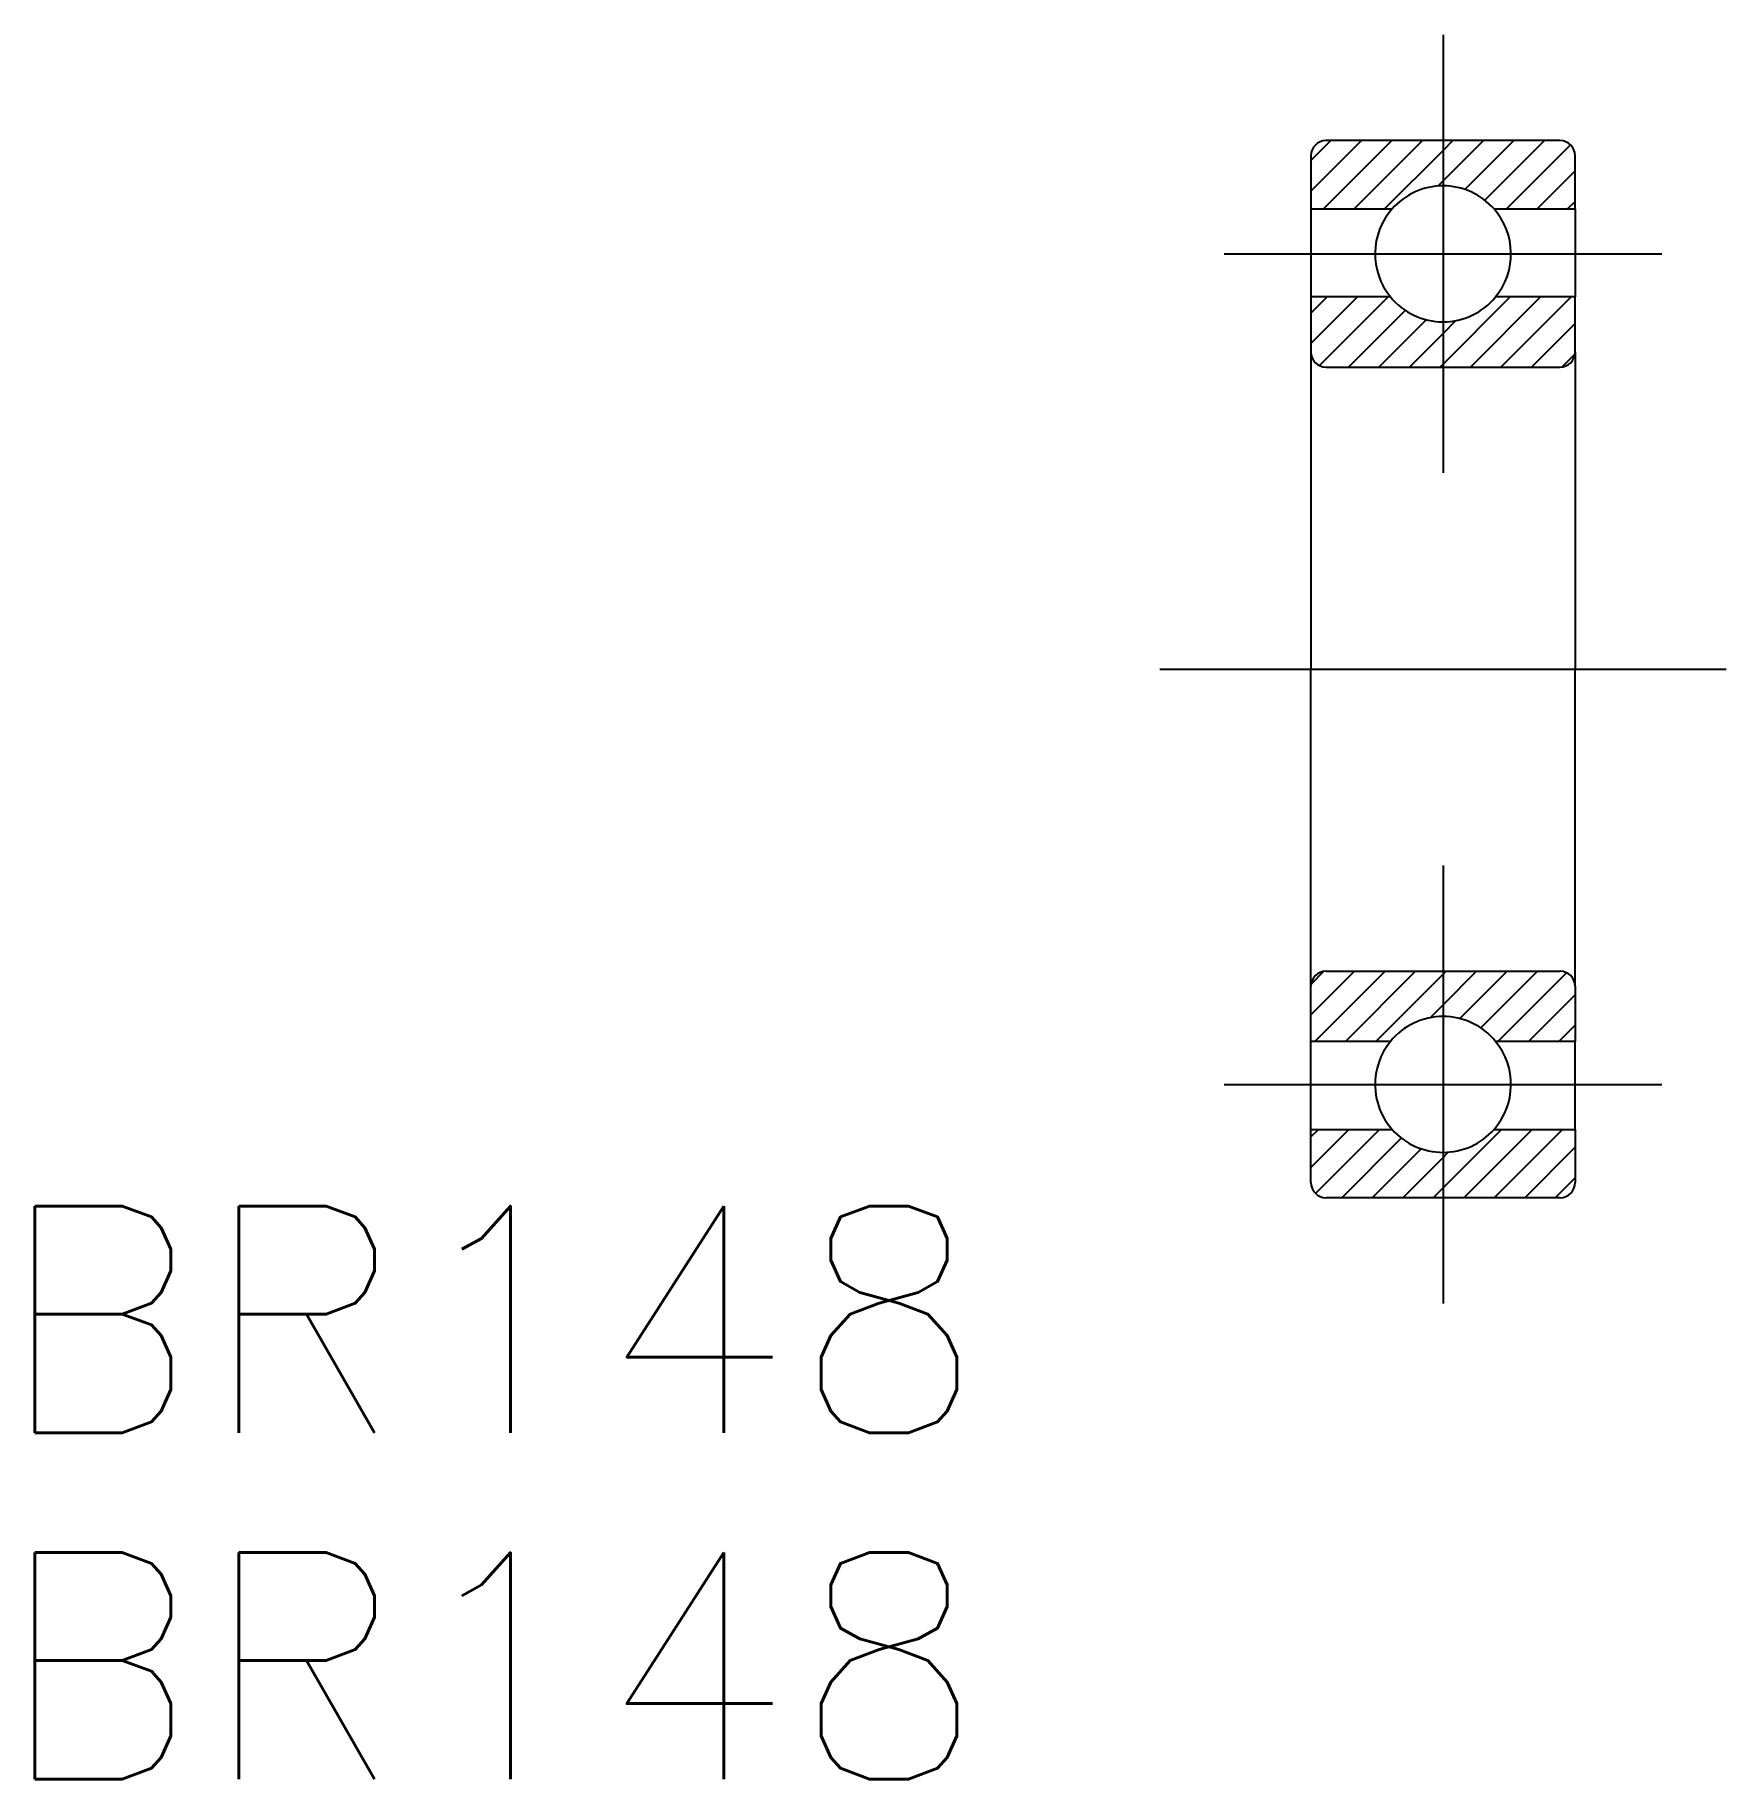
# Model space of a CAD drawing. Extents: x -18.7 to 3.8, y -14.7 to 8.4.
import ezdxf

# ---------------------------------------------------------------- set-up
doc = ezdxf.new("R2010")
doc.units = 0
doc.linetypes.add('CENTER', pattern=[50.8, 31.75, -6.35, 6.35, -6.35])
doc.layers.get('0').update_dxf_attribs({"linetype": 'CONTINUOUS'})
doc.layers.add('CENTER', color=1, linetype='CENTER')
doc.styles.get("Standard").update_dxf_attribs({"font": 'txt.shx', "height": 3, "bigfont": 'bigfont.shx'})

msp = doc.modelspace()

# ---------------------------------------------------------------- linework, layer by layer
at = {"color": 3, "linetype": 'CONTINUOUS'}
for p, q in [((-1.75, 6.736), (-1.486, 7)), ((-1.75, 6.332), (-1.082, 7)), ((-1.583, 6.095), (-0.678, 7)), ((-1.179, 6.095), (-0.274, 7)), ((0, 6.87), (0.13, 7)), ((0, 6.466), (0.534, 7)), ((0.29, 6.352), (0.938, 7)), ((0.553, 6.21), (1.342, 7)), ((0.842, 6.095), (1.69, 6.943)), ((-0.775, 6.095), (0, 6.87)), ((1.246, 6.095), (1.75, 6.599)), ((-0.068, 6.397), (0, 6.466)), ((1.65, 6.095), (1.75, 6.195)), ((-1.75, 4.716), (-1.536, 4.93)), ((-1.75, 4.312), (-1.132, 4.93)), ((-1.637, 4.02), (-0.728, 4.93)), ((0, 4.041), (0.889, 4.93)), ((0.363, 4), (1.293, 4.93)), ((0.767, 4), (1.697, 4.93)), ((-1.253, 4), (-0.501, 4.752)), ((-0.849, 4), (-0.222, 4.628)), ((-0.445, 4), (0, 4.445)), ((0, 4.445), (0.171, 4.616)), ((1.171, 4), (1.75, 4.579)), ((1.577, 4.002), (1.748, 4.173)), ((-0.041, 4), (0, 4.041)), ((-1.75, -4.579), (-1.171, -4)), ((-1.748, -4.173), (-1.577, -4.002)), ((-1.697, -4.93), (-0.767, -4)), ((-1.293, -4.93), (-0.363, -4)), ((-0.889, -4.93), (0, -4.041)), ((0, -4.041), (0.041, -4)), ((0, -4.445), (0.445, -4)), ((0.222, -4.628), (0.849, -4)), ((0.501, -4.752), (1.253, -4)), ((0.728, -4.93), (1.637, -4.02)), ((1.132, -4.93), (1.75, -4.312)), ((-0.171, -4.616), (0, -4.445)), ((1.536, -4.93), (1.75, -4.716)), ((-1.75, -6.195), (-1.65, -6.095)), ((-1.75, -6.599), (-1.246, -6.095)), ((-1.69, -6.943), (-0.842, -6.095)), ((-1.342, -7), (-0.553, -6.21)), ((0, -6.87), (0.775, -6.095)), ((0.274, -7), (1.179, -6.095)), ((0.678, -7), (1.583, -6.095)), ((-0.938, -7), (-0.29, -6.352)), ((-0.534, -7), (0, -6.466)), ((0, -6.466), (0.068, -6.397)), ((1.082, -7), (1.75, -6.332)), ((-0.13, -7), (0, -6.87)), ((1.486, -7), (1.75, -6.736))]:
    msp.add_line(p, q, dxfattribs=at)
at = {"color": 7, "linetype": 'CONTINUOUS'}
for p, q in [((1.55, 7), (-1.55, 7)), ((-1.75, 6.8), (-1.75, 6.095)), ((1.75, 6.095), (1.75, 6.8)), ((-1.75, 6.095), (-1.75, 4.93)), ((-1.75, 6.095), (-0.675, 6.095)), ((0.675, 6.095), (1.75, 6.095)), ((1.75, 6.095), (1.75, 4.93)), ((-0.696, 4.93), (-1.75, 4.93)), ((-1.75, 4.93), (-1.75, 4.2)), ((1.75, 4.93), (0.696, 4.93)), ((1.75, 4.2), (1.75, 4.93)), ((-1.75, 4.2), (-1.75, 0)), ((1.75, 4.2), (1.75, 0)), ((-1.55, 4), (1.55, 4)), ((-1.75, -4.2), (-1.75, 0)), ((1.75, -4.2), (1.75, 0)), ((-1.55, -4), (1.55, -4)), ((-1.75, -4.93), (-1.75, -4.2)), ((1.75, -4.2), (1.75, -4.93)), ((-1.75, -6.095), (-1.75, -4.93)), ((-0.696, -4.93), (-1.75, -4.93)), ((1.75, -4.93), (0.696, -4.93)), ((1.75, -6.095), (1.75, -4.93)), ((-1.75, -6.095), (-0.675, -6.095)), ((-1.75, -6.8), (-1.75, -6.095)), ((0.675, -6.095), (1.75, -6.095)), ((1.75, -6.095), (1.75, -6.8)), ((1.55, -7), (-1.55, -7))]:
    msp.add_line(p, q, dxfattribs=at)
for centre, radius, start, end in [((-1.55, 6.8), 0.2, 90, 180), ((1.55, 6.8), 0.2, 0, 90), ((0, 5.5), 0.9, 41.3847, 138.6153), ((0, 5.5), 0.9, 138.6153, 219.2965), ((0, 5.5), 0.9, 320.7035, 41.3847), ((0, 5.5), 0.9, 219.2965, 320.7035), ((-1.55, 4.2), 0.2, 180, 270), ((1.55, 4.2), 0.2, 270, 0), ((-1.55, -4.2), 0.2, 90, 180), ((1.55, -4.2), 0.2, 0, 90), ((0, -5.5), 0.9, 39.2965, 140.7035), ((0, -5.5), 0.9, 140.7035, 221.3847), ((0, -5.5), 0.9, 318.6153, 39.2965), ((0, -5.5), 0.9, 221.3847, 318.6153), ((-1.55, -6.8), 0.2, 180, 270), ((1.55, -6.8), 0.2, 270, 0)]:
    msp.add_arc(centre, radius, start, end, dxfattribs=at)
at = {"layer": 'CENTER', "color": 1, "linetype": 'CENTER'}
for p, q in [((0, 8.4), (0, 2.6)), ((-2.9, 5.5), (2.9, 5.5)), ((-3.75, 0), (3.75, 0)), ((0, -2.6), (0, -8.4)), ((-2.9, -5.5), (2.9, -5.5))]:
    msp.add_line(p, q, dxfattribs=at)

# ---------------------------------------------------------------- texts
at = {"color": 7, "linetype": 'CONTINUOUS'}
for p in [(-19.168, -10.112), (-19.168, -14.7)]:
    msp.add_text('BR148', height=3, dxfattribs=at).set_placement(p)

doc.saveas('drawing.dxf')
